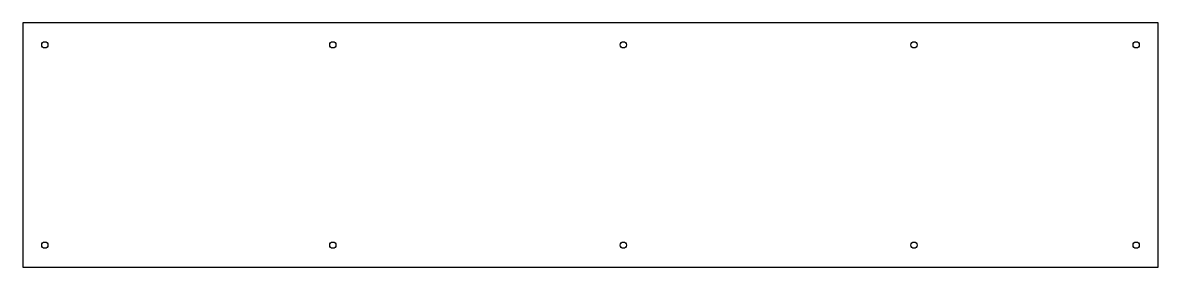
# Model space of a CAD drawing. Header units: millimetres. Extents: x -259 to 259, y -56 to 56.
import ezdxf

# ---------------------------------------------------------------- set-up
doc = ezdxf.new("R2010")
doc.units = ezdxf.units.MM
doc.layers.add('CUTOUTS', color=1, linetype='CONTINUOUS')
doc.layers.add('PERIMETER', color=5, linetype='CONTINUOUS')

msp = doc.modelspace()

# ---------------------------------------------------------------- linework, layer by layer
at = {"layer": 'CUTOUTS'}
for centre in [(-248.51, 45.585), (-117.34, 45.585), (15, 45.585), (147.34, 45.585), (248.51, 45.585), (-248.51, -45.585), (-117.34, -45.585), (15, -45.585), (147.34, -45.585), (248.51, -45.585)]:
    msp.add_circle(centre, 1.425, dxfattribs=at)
at = {"layer": 'PERIMETER'}
for p, q in [((-258.585, 55.66), (-258.585, -55.66)), ((258.585, 55.66), (-258.585, 55.66)), ((258.585, -55.66), (258.585, 55.66)), ((-258.585, -55.66), (258.585, -55.66))]:
    msp.add_line(p, q, dxfattribs=at)

doc.saveas('drawing.dxf')
